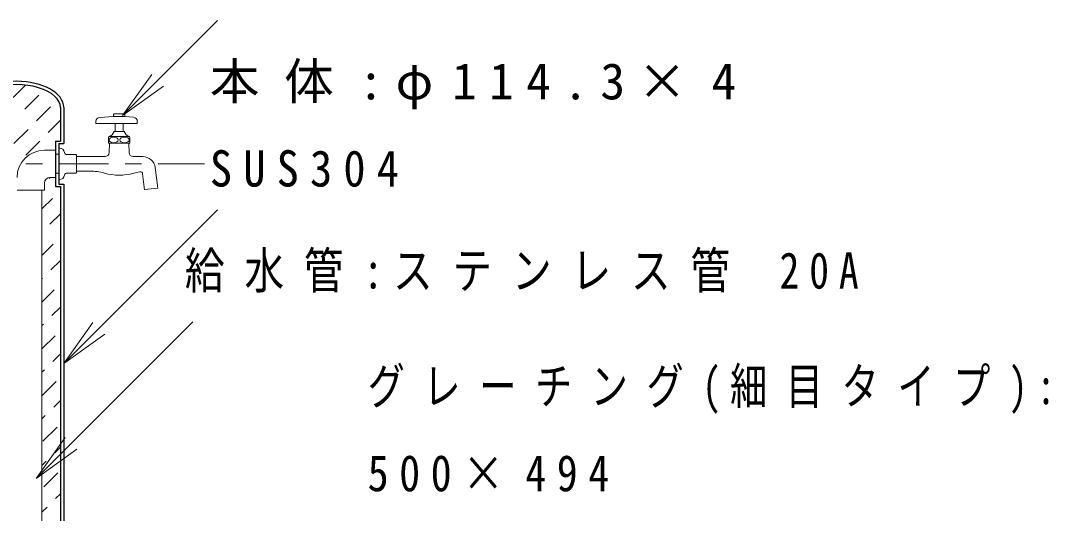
# Model space of a CAD drawing. Units: millimetres on the paper, scale 1:20. Extents: x -365 to 0, y -19 to 257.
# Drawn here: x -147.1 to -84.9, y 111.5 to 141.4 of the extents above; entities that cross this region are included whole.
import ezdxf

# ---------------------------------------------------------------- set-up
doc = ezdxf.new("R2010")
doc.units = ezdxf.units.MM
doc.linetypes.add('USER1', pattern=[4.5, 2.5, -2])
doc.linetypes.add('USER2', pattern=[6, 3, -1, 1, -1])
doc.layers.add('1_20', color=7, linetype='Continuous', lineweight=13)
doc.styles.add('ＭＳ ゴシック', font='')
doc.styles.get('ＭＳ ゴシック').set_extended_font_data('MS Gothic')

# ---------------------------------------------------------------- blocks, each defined once
blk = doc.blocks.new('open_arrow')
at = {"color": 0, "linetype": 'Continuous', "lineweight": -2}
blk.add_lwpolyline([(7.5, 1.25), (0, 0), (7.5, -1.25)], dxfattribs=at)

msp = doc.modelspace()

# ---------------------------------------------------------------- linework, layer by layer
at = {"layer": '1_20'}
for p, q in [((-140.938, 135.626), (-135.193, 141.371)), ((-147.559, 136.698), (-146.799, 137.459)), ((-146.852, 135.991), (-146.004, 136.839)), ((-146.145, 135.284), (-145.296, 136.132)), ((-141.441, 135.714), (-141.491, 135.685)), ((-141.491, 135.685), (-141.491, 135.564)), ((-140.841, 135.714), (-141.441, 135.714)), ((-140.841, 135.714), (-140.791, 135.685)), ((-140.791, 135.685), (-140.791, 135.564)), ((-145.438, 134.577), (-144.691, 135.324)), ((-142.541, 135.256), (-142.541, 135.139)), ((-140.041, 135.139), (-142.541, 135.139)), ((-141.491, 135.564), (-142.309, 135.505)), ((-140.791, 135.564), (-141.491, 135.564)), ((-141.378, 135.139), (-141.378, 134.639)), ((-140.903, 135.139), (-140.903, 134.639)), ((-140.791, 135.564), (-140.266, 135.511)), ((-140.041, 135.262), (-140.041, 135.139)), ((-147.503, 133.926), (-146.654, 134.775)), ((-140.841, 134.639), (-141.441, 134.639)), ((-146.796, 133.219), (-145.947, 134.068)), ((-141.791, 134.314), (-141.766, 134.339)), ((-141.791, 134.314), (-141.791, 133.964)), ((-141.766, 133.939), (-141.791, 133.964)), ((-140.516, 134.339), (-141.766, 134.339)), ((-140.516, 133.939), (-141.766, 133.939)), ((-141.741, 133.368), (-141.721, 133.939)), ((-140.541, 133.367), (-140.561, 133.939)), ((-140.516, 134.339), (-140.491, 134.314)), ((-140.491, 133.964), (-140.516, 133.939)), ((-140.491, 134.314), (-140.491, 133.964)), ((-144.991, 133.514), (-145.666, 133.514)), ((-144.991, 131.864), (-144.991, 133.514)), ((-144.791, 133.264), (-144.991, 133.264)), ((-144.753, 133.642), (-144.791, 133.642)), ((-144.451, 133.381), (-144.446, 133.363)), ((-143.761, 133.251), (-144.299, 133.251)), ((-143.723, 133.213), (-143.723, 132.164)), ((-141.991, 133.126), (-143.723, 133.126)), ((-139.705, 133.126), (-140.291, 133.126)), ((-145.381, 131.805), (-145.323, 131.864)), ((-144.991, 131.864), (-145.316, 131.864)), ((-144.791, 132.114), (-144.991, 132.114)), ((-144.446, 132.015), (-144.451, 131.997)), ((-144.299, 132.126), (-143.761, 132.126)), ((-142.926, 132.251), (-143.723, 132.251)), ((-139.602, 131.123), (-139.719, 132.077)), ((-138.808, 131.221), (-138.961, 132.468)), ((-145.666, 131.514), (-145.666, 131.089)), ((-144.753, 131.735), (-144.767, 131.735)), ((-145.666, 131.089), (-147.316, 131.089)), ((-145.811, 131.089), (-145.811, 84.289)), ((-138.807, 131.221), (-139.601, 131.124)), ((-145.811, 129.961), (-145.183, 130.589)), ((-145.325, 129.033), (-144.691, 129.667)), ((-144.491, 120.596), (-135.193, 129.894)), ((-145.811, 127.133), (-145.127, 127.817)), ((-145.268, 126.261), (-144.691, 126.839)), ((-145.811, 125.719), (-145.777, 125.752)), ((-145.811, 124.304), (-145.07, 125.045)), ((-145.212, 123.489), (-144.691, 124.01)), ((-146.171, 113.625), (-136.69, 123.106)), ((-145.811, 122.89), (-145.721, 122.98)), ((-145.811, 121.476), (-145.014, 122.273)), ((-145.155, 120.717), (-144.691, 121.182)), ((-145.811, 120.062), (-145.664, 120.208)), ((-145.806, 118.653), (-144.957, 119.501)), ((-145.098, 117.946), (-144.691, 118.353)), ((-145.811, 117.233), (-145.608, 117.436)), ((-145.749, 115.881), (-144.9, 116.729)), ((-145.042, 115.174), (-144.691, 115.525)), ((-145.811, 114.405), (-145.551, 114.665)), ((-145.692, 113.109), (-144.844, 113.957)), ((-144.985, 112.402), (-144.691, 112.696)), ((-145.811, 111.576), (-145.494, 111.893))]:
    msp.add_line(p, q, dxfattribs=at)
at = {"layer": '1_20', "lineweight": 25}
for p, q in [((-144.691, 136.101), (-144.691, 134.064)), ((-144.491, 136.101), (-144.491, 133.914)), ((-144.991, 134.064), (-144.991, 131.314)), ((-144.991, 134.064), (-144.691, 134.064)), ((-144.791, 133.914), (-144.491, 133.914)), ((-144.791, 133.914), (-144.791, 131.464)), ((-144.791, 133.642), (-144.791, 131.735)), ((-144.991, 131.314), (-144.691, 131.314)), ((-144.791, 131.464), (-144.491, 131.464)), ((-144.691, 131.314), (-144.691, 86.689)), ((-144.491, 131.464), (-144.491, 86.689))]:
    msp.add_line(p, q, dxfattribs=at)
at = {"layer": '1_20', "linetype": 'USER2'}
msp.add_line((-150.785, 132.689), (-135.982, 132.689), dxfattribs=at)
at = {"layer": '1_20', "linetype": 'USER1'}
msp.add_line((-144.767, 131.735), (-144.791, 131.735), dxfattribs=at)
at = {"layer": '1_20'}
for centre, radius, start, end in [((-142.291, 135.256), 0.25, 94.08553, 179.99996), ((-140.291, 135.262), 0.25, 0, 84.28925), ((-141.92, 134.832), 0.517, 287.37864, 338.04014), ((-140.361, 134.832), 0.517, 201.95986, 252.62135), ((-145.666, 131.864), 1.65, 90, 180), ((-144.753, 133.337), 0.305, 8.324, 90), ((-144.299, 133.404), 0.152, 195.643, 270), ((-143.761, 133.213), 0.0381, 0, 90), ((-141.991, 133.376), 0.25, 269.99996, 357.99997), ((-140.291, 133.376), 0.25, 182, 269.99996), ((-139.705, 132.376), 0.75, 6.99999, 89.99998), ((-145.316, 131.514), 0.35, 90, 180), ((-144.753, 132.04), 0.305, 270, 351.676), ((-144.299, 131.974), 0.152, 90, 164.3565), ((-143.761, 132.164), 0.0381, 270, 0), ((-142.926, 129.001), 3.25, 74.05758, 89.99998), ((-141.141, 135.251), 3.25, 254.05759, 285.94236), ((-139.355, 129.001), 3.25, 99.50885, 105.94234), ((-139.867, 132.059), 0.15, 6.99982, 99.50895)]:
    msp.add_arc(centre, radius, start, end, dxfattribs=at)
at = {"layer": '1_20', "lineweight": 25}
for major_axis, ratio, start_param, end_param in [((-2.857, 0), 0.555556, 3.141595, 6.283185), ((2.658, 0), 0.522106, 6.283185, 9.424778)]:
    msp.add_ellipse((-147.348, 136.101), major_axis=major_axis, ratio=ratio, start_param=start_param, end_param=end_param, dxfattribs=at)
at = {"layer": '1_20'}
for centre, major_axis, ratio in [((-141.466, 134.139), (0.275, 0), 0.636388), ((-140.816, 134.139), (-0.275, 0), 0.636335)]:
    msp.add_ellipse(centre, major_axis=major_axis, ratio=ratio, dxfattribs=at)

# ---------------------------------------------------------------- block references
at = {"layer": '1_20', "xscale": 0.4, "yscale": 0.4, "rotation": 45}
for p in [(-140.938, 135.626), (-144.491, 120.596), (-146.171, 113.625)]:
    msp.add_blockref('open_arrow', p, dxfattribs=at)

# ---------------------------------------------------------------- texts
at = {"layer": '1_20', "char_height": 2.199, "attachment_point": 4, "style": 'ＭＳ ゴシック'}
for s, insert in [('\\T1.5;本体:φ114.3×4', (-135.652, 137.394)), ('\\T1.5;\\W0.9;SUS304\u3000\u3000\u3000\u3000\u3000', (-135.652, 132.394)), ('\\T1.5;\\W0.8;給水管:ステンレス管\\~20A', (-137.162, 126.106)), ('\\T1.5;\\W0.75;グレーチング(細目タイプ):', (-126.104, 118.932)), ('\\T1.5;\\W0.85;500×494\u3000\u3000\u3000\u3000\u3000\u3000\u3000', (-126.104, 113.932))]:
    msp.add_mtext(s, dxfattribs=dict(at, insert=insert))

doc.saveas('drawing.dxf')
